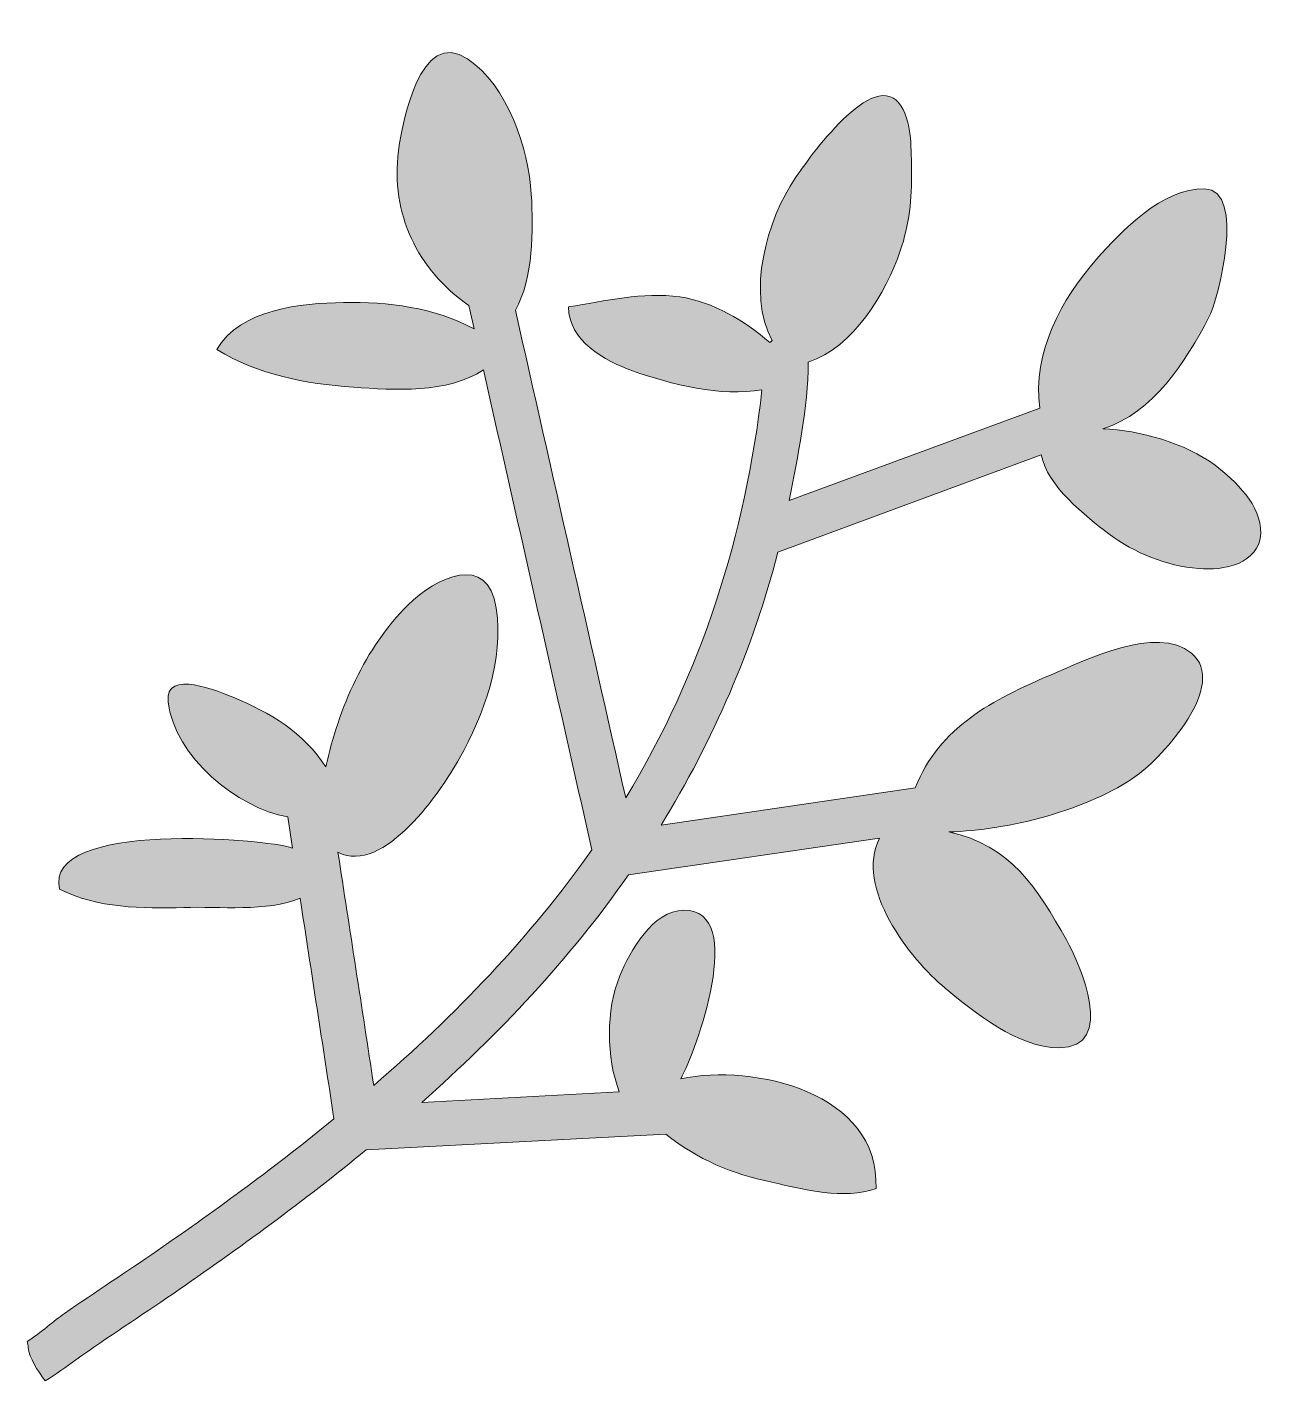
# Model space of a CAD drawing. Header units: inches. Extents: x 0 to 94, y 0 to 104.
import ezdxf

# ---------------------------------------------------------------- set-up
doc = ezdxf.new("R2010")
doc.units = ezdxf.units.IN
doc.header["$MEASUREMENT"] = 0
doc.layers.add('Layer 1', color=7, linetype='Continuous')

msp = doc.modelspace()

# ---------------------------------------------------------------- hatches: boundary and pattern name
at = {"layer": 'Layer 1', "true_color": 0x3d9dd3}
h = msp.add_hatch(color=153, dxfattribs=at)
h.dxf.hatch_style = 2
edge = h.paths.add_edge_path()
edge.add_spline(control_points=[(90.85, 70.03), (88.6, 71.72), (85.08, 72.73), (82.27, 72.82), (86.13, 74.03), (88.6, 77.96), (90.38, 81.35), (91.08, 82.68), (93.26, 91.12), (90.05, 91.18), (86.84, 91.24), (83.7, 87.97), (81.79, 85.8), (79.09, 82.73), (76.87, 78.66), (77.44, 74.4), (77.44, 74.4), (58.29, 67.33), (58.29, 67.33), (58.93, 70.79), (59.72, 74.4), (59.74, 77.93), (63.2, 79.01), (65.68, 83.26), (66.78, 86.44), (67.45, 88.4), (67.68, 90.46), (67.64, 92.53), (67.6, 94.07), (67.7, 96.13), (66.84, 97.5), (64.82, 100.71), (59.69, 93.38), (58.75, 92), (56.55, 88.79), (55.02, 83.21), (56.98, 79.58), (56.98, 79.58), (56.87, 79.48), (56.87, 79.48), (56.87, 79.48), (56.79, 79.43), (56.79, 79.43), (54.88, 81.08), (52.45, 82.54), (49.93, 82.91), (47.07, 83.32), (44.22, 82.58), (41.41, 82.15), (41.41, 79.56), (44.17, 78.01), (46.3, 77.26), (49.27, 76.21), (53.06, 75.25), (56.2, 75.81), (54.96, 64.77), (51.57, 54.11), (45.78, 44.59), (42.97, 57.02), (40.15, 69.46), (37.34, 81.89), (38.72, 84.35), (38.72, 88.02), (38.56, 90.76), (38.37, 94.25), (36.74, 99.07), (33.69, 101.11), (30.05, 103.55), (28.67, 96.18), (28.4, 94.07), (27.8, 89.24), (29.84, 85.02), (33.78, 82.25), (33.78, 82.25), (34.18, 80.46), (34.18, 80.46), (31.16, 82.1), (27.59, 82.55), (24.2, 82.48), (20.99, 82.42), (16.3, 82.01), (14.5, 78.88), (17.76, 76.94), (21.22, 76.27), (24.95, 76.01), (28.09, 75.78), (32.13, 75.52), (34.9, 77.32), (37.66, 65.09), (40.43, 52.86), (43.19, 40.63), (38.48, 33.89), (32.72, 27.96), (26.51, 22.6), (25.6, 28.55), (24.69, 34.5), (23.77, 40.45), (27.27, 38.59), (31.72, 45.2), (33.05, 47.58), (34.95, 50.97), (36.48, 55.15), (35.88, 59.1), (35.24, 63.39), (31.28, 61.46), (29.13, 59.34), (25.82, 56.07), (23.83, 51.45), (22.85, 46.96), (21.18, 49.58), (18.56, 51.12), (15.75, 52.29), (14.73, 52.72), (10.5, 54.49), (10.79, 51.93), (11.26, 47.75), (16.11, 43.8), (19.93, 43.14), (19.93, 43.14), (20.29, 40.76), (20.29, 40.76), (18.37, 41.45), (1.24, 42.93), (2.48, 37.6), (5.39, 36.16), (8.81, 36.11), (11.99, 36.21), (14.65, 36.3), (18.4, 35.85), (20.88, 36.93), (21.74, 31.3), (22.61, 25.67), (23.47, 20.04), (19.13, 16.49), (14.6, 13.18), (9.98, 9.98), (7.62, 8.35), (5.21, 6.79), (2.85, 5.15), (2.09, 4.62), (1.07, 3.7), (0, 3.01), (0.04, 2.87), (0.07, 2.72), (0.09, 2.56), (0.18, 1.74), (0.78, 0.83), (1.38, 0), (2.21, 0.51), (3, 1.09), (3.72, 1.61), (6.17, 3.35), (8.69, 4.97), (11.16, 6.67), (16.22, 10.15), (21.19, 13.77), (25.94, 17.68), (25.94, 17.68), (48.85, 18.88), (48.85, 18.88), (51.3, 16.91), (53.91, 15.84), (56.95, 15.19), (59.41, 14.67), (62.45, 13.82), (64.92, 14.71), (65.22, 22.1), (55.57, 24.28), (49.99, 23.11), (51.12, 25.14), (55.12, 36.06), (50.23, 36), (47.84, 35.98), (46.12, 32.88), (45.33, 30.98), (44.25, 28.38), (44.29, 24.71), (45.29, 22.1), (45.29, 22.1), (30.18, 21.3), (30.18, 21.3), (36.06, 26.51), (41.49, 32.26), (45.99, 38.7), (45.99, 38.7), (65.2, 41.52), (65.2, 41.52), (63.24, 37.77), (67.53, 32.25), (70.2, 30.05), (72.5, 28.16), (75.78, 25.48), (78.91, 25.47), (83.35, 25.46), (80.54, 31.84), (79.48, 33.73), (77.28, 37.67), (75.23, 40.97), (70.49, 41.99), (75.08, 42.11), (81.14, 43.65), (84.88, 46.32), (86.82, 47.71), (91.92, 53.27), (89.04, 55.66), (86.39, 57.85), (80.86, 55.11), (78.26, 53.99), (73.89, 52.12), (69.77, 50.04), (67.92, 45.35), (67.92, 45.35), (48.48, 42.5), (48.48, 42.5), (52.44, 48.94), (55.54, 56.06), (57.42, 63.39), (57.42, 63.39), (77.56, 70.83), (77.56, 70.83), (77.98, 68.49), (80.96, 66.12), (82.73, 64.79), (84.72, 63.29), (87.11, 62.35), (89.6, 62.13), (91.46, 61.96), (94.24, 62.47), (94.34, 64.84), (94.43, 66.94), (92.37, 68.87), (90.85, 70.03)], knot_values=[0, 0, 0, 0, 1, 1, 1, 2, 2, 2, 3, 3, 3, 4, 4, 4, 5, 5, 5, 6, 6, 6, 7, 7, 7, 8, 8, 8, 9, 9, 9, 10, 10, 10, 11, 11, 11, 12, 12, 12, 13, 13, 13, 14, 14, 14, 15, 15, 15, 16, 16, 16, 17, 17, 17, 18, 18, 18, 19, 19, 19, 20, 20, 20, 21, 21, 21, 22, 22, 22, 23, 23, 23, 24, 24, 24, 25, 25, 25, 26, 26, 26, 27, 27, 27, 28, 28, 28, 29, 29, 29, 30, 30, 30, 31, 31, 31, 32, 32, 32, 33, 33, 33, 34, 34, 34, 35, 35, 35, 36, 36, 36, 37, 37, 37, 38, 38, 38, 39, 39, 39, 40, 40, 40, 41, 41, 41, 42, 42, 42, 43, 43, 43, 44, 44, 44, 45, 45, 45, 46, 46, 46, 47, 47, 47, 48, 48, 48, 49, 49, 49, 50, 50, 50, 51, 51, 51, 52, 52, 52, 53, 53, 53, 54, 54, 54, 55, 55, 55, 56, 56, 56, 57, 57, 57, 58, 58, 58, 59, 59, 59, 60, 60, 60, 61, 61, 61, 62, 62, 62, 63, 63, 63, 64, 64, 64, 65, 65, 65, 66, 66, 66, 67, 67, 67, 68, 68, 68, 69, 69, 69, 70, 70, 70, 71, 71, 71, 72, 72, 72, 73, 73, 73, 74, 74, 74, 75, 75, 75, 76, 76, 76, 77, 77, 77, 77], degree=3, periodic=1)

# ---------------------------------------------------------------- linework, layer by layer
at = {"layer": 'Layer 1', "lineweight": 0}
msp.add_open_spline([(90.85, 70.03), (88.6, 71.72), (85.08, 72.73), (82.27, 72.82), (86.13, 74.03), (88.6, 77.96), (90.38, 81.35), (91.08, 82.68), (93.26, 91.12), (90.05, 91.18), (86.84, 91.24), (83.7, 87.97), (81.79, 85.8), (79.09, 82.73), (76.87, 78.66), (77.44, 74.4), (77.44, 74.4), (58.29, 67.33), (58.29, 67.33), (58.93, 70.79), (59.72, 74.4), (59.74, 77.93), (63.2, 79.01), (65.68, 83.26), (66.78, 86.44), (67.45, 88.4), (67.68, 90.46), (67.64, 92.53), (67.6, 94.07), (67.7, 96.13), (66.84, 97.5), (64.82, 100.71), (59.69, 93.38), (58.75, 92), (56.55, 88.79), (55.02, 83.21), (56.98, 79.58), (56.98, 79.58), (56.87, 79.48), (56.87, 79.48), (56.87, 79.48), (56.79, 79.43), (56.79, 79.43), (54.88, 81.08), (52.45, 82.54), (49.93, 82.91), (47.07, 83.32), (44.22, 82.58), (41.41, 82.15), (41.41, 79.56), (44.17, 78.01), (46.3, 77.26), (49.27, 76.21), (53.06, 75.25), (56.2, 75.81), (54.96, 64.77), (51.57, 54.11), (45.78, 44.59), (42.97, 57.02), (40.15, 69.46), (37.34, 81.89), (38.72, 84.35), (38.72, 88.02), (38.56, 90.76), (38.37, 94.25), (36.74, 99.07), (33.69, 101.11), (30.05, 103.55), (28.67, 96.18), (28.4, 94.07), (27.8, 89.24), (29.84, 85.02), (33.78, 82.25), (33.78, 82.25), (34.18, 80.46), (34.18, 80.46), (31.16, 82.1), (27.59, 82.55), (24.2, 82.48), (20.99, 82.42), (16.3, 82.01), (14.5, 78.88), (17.76, 76.94), (21.22, 76.27), (24.95, 76.01), (28.09, 75.78), (32.13, 75.52), (34.9, 77.32), (37.66, 65.09), (40.43, 52.86), (43.19, 40.63), (38.48, 33.89), (32.72, 27.96), (26.51, 22.6), (25.6, 28.55), (24.69, 34.5), (23.77, 40.45), (27.27, 38.59), (31.72, 45.2), (33.05, 47.58), (34.95, 50.97), (36.48, 55.15), (35.88, 59.1), (35.24, 63.39), (31.28, 61.46), (29.13, 59.34), (25.82, 56.07), (23.83, 51.45), (22.85, 46.96), (21.18, 49.58), (18.56, 51.12), (15.75, 52.29), (14.73, 52.72), (10.5, 54.49), (10.79, 51.93), (11.26, 47.75), (16.11, 43.8), (19.93, 43.14), (19.93, 43.14), (20.29, 40.76), (20.29, 40.76), (18.37, 41.45), (1.24, 42.93), (2.48, 37.6), (5.39, 36.16), (8.81, 36.11), (11.99, 36.21), (14.65, 36.3), (18.4, 35.85), (20.88, 36.93), (21.74, 31.3), (22.61, 25.67), (23.47, 20.04), (19.13, 16.49), (14.6, 13.18), (9.98, 9.98), (7.62, 8.35), (5.21, 6.79), (2.85, 5.15), (2.09, 4.62), (1.07, 3.7), (0, 3.01), (0.04, 2.87), (0.07, 2.72), (0.09, 2.56), (0.18, 1.74), (0.78, 0.83), (1.38, 0), (2.21, 0.51), (3, 1.09), (3.72, 1.61), (6.17, 3.35), (8.69, 4.97), (11.16, 6.67), (16.22, 10.15), (21.19, 13.77), (25.94, 17.68), (25.94, 17.68), (48.85, 18.88), (48.85, 18.88), (51.3, 16.91), (53.91, 15.84), (56.95, 15.19), (59.41, 14.67), (62.45, 13.82), (64.92, 14.71), (65.22, 22.1), (55.57, 24.28), (49.99, 23.11), (51.12, 25.14), (55.12, 36.06), (50.23, 36), (47.84, 35.98), (46.12, 32.88), (45.33, 30.98), (44.25, 28.38), (44.29, 24.71), (45.29, 22.1), (45.29, 22.1), (30.18, 21.3), (30.18, 21.3), (36.06, 26.51), (41.49, 32.26), (45.99, 38.7), (45.99, 38.7), (65.2, 41.52), (65.2, 41.52), (63.24, 37.77), (67.53, 32.25), (70.2, 30.05), (72.5, 28.16), (75.78, 25.48), (78.91, 25.47), (83.35, 25.46), (80.54, 31.84), (79.48, 33.73), (77.28, 37.67), (75.23, 40.97), (70.49, 41.99), (75.08, 42.11), (81.14, 43.65), (84.88, 46.32), (86.82, 47.71), (91.92, 53.27), (89.04, 55.66), (86.39, 57.85), (80.86, 55.11), (78.26, 53.99), (73.89, 52.12), (69.77, 50.04), (67.92, 45.35), (67.92, 45.35), (48.48, 42.5), (48.48, 42.5), (52.44, 48.94), (55.54, 56.06), (57.42, 63.39), (57.42, 63.39), (77.56, 70.83), (77.56, 70.83), (77.98, 68.49), (80.96, 66.12), (82.73, 64.79), (84.72, 63.29), (87.11, 62.35), (89.6, 62.13), (91.46, 61.96), (94.24, 62.47), (94.34, 64.84), (94.43, 66.94), (92.37, 68.87), (90.85, 70.03)], degree=3, knots=[0, 0, 0, 0, 1, 1, 1, 2, 2, 2, 3, 3, 3, 4, 4, 4, 5, 5, 5, 6, 6, 6, 7, 7, 7, 8, 8, 8, 9, 9, 9, 10, 10, 10, 11, 11, 11, 12, 12, 12, 13, 13, 13, 14, 14, 14, 15, 15, 15, 16, 16, 16, 17, 17, 17, 18, 18, 18, 19, 19, 19, 20, 20, 20, 21, 21, 21, 22, 22, 22, 23, 23, 23, 24, 24, 24, 25, 25, 25, 26, 26, 26, 27, 27, 27, 28, 28, 28, 29, 29, 29, 30, 30, 30, 31, 31, 31, 32, 32, 32, 33, 33, 33, 34, 34, 34, 35, 35, 35, 36, 36, 36, 37, 37, 37, 38, 38, 38, 39, 39, 39, 40, 40, 40, 41, 41, 41, 42, 42, 42, 43, 43, 43, 44, 44, 44, 45, 45, 45, 46, 46, 46, 47, 47, 47, 48, 48, 48, 49, 49, 49, 50, 50, 50, 51, 51, 51, 52, 52, 52, 53, 53, 53, 54, 54, 54, 55, 55, 55, 56, 56, 56, 57, 57, 57, 58, 58, 58, 59, 59, 59, 60, 60, 60, 61, 61, 61, 62, 62, 62, 63, 63, 63, 64, 64, 64, 65, 65, 65, 66, 66, 66, 67, 67, 67, 68, 68, 68, 69, 69, 69, 70, 70, 70, 71, 71, 71, 72, 72, 72, 73, 73, 73, 74, 74, 74, 75, 75, 75, 76, 76, 76, 77, 77, 77, 77], dxfattribs=at)

doc.saveas('drawing.dxf')
